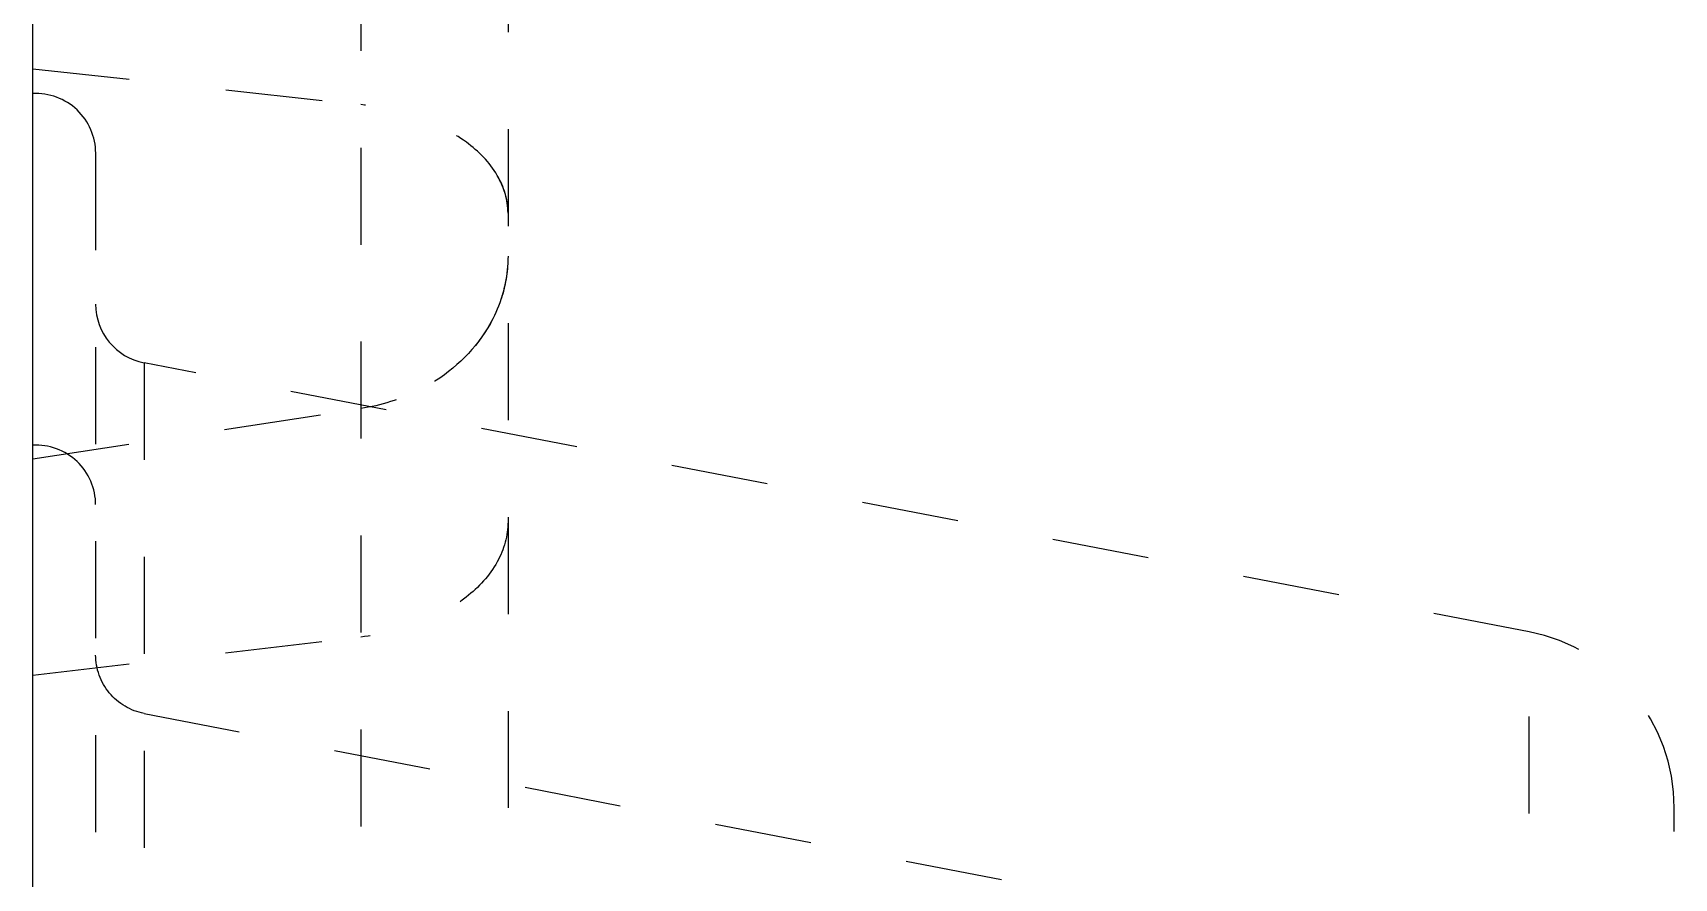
# Model space of a CAD drawing. Header units: millimetres. Extents: x 1147 to 12155, y -6137 to -4403.
# Drawn here: x 3268.09 to 3295.72, y -5119.28 to -5105.04 of the extents above; entities that cross this region are included whole.
import ezdxf

# ---------------------------------------------------------------- set-up
doc = ezdxf.new("R2010")
doc.units = ezdxf.units.MM
doc.header["$LTSCALE"] = 16.335
doc.linetypes.add('HIDDEN', pattern=[0.2, 0.1, -0.1])
doc.layers.get('0').update_dxf_attribs({"linetype": 'CONTINUOUS'})
doc.layers.add('DEFAULT_2', color=8, linetype='HIDDEN')

msp = doc.modelspace()

# ---------------------------------------------------------------- linework, layer by layer
at = {"color": 7, "linetype": 'Continuous'}
msp.add_line((3268.086, -5503.772), (3268.086, -5023.709), dxfattribs=at)
at = {"layer": 'DEFAULT_2', "color": 8, "linetype": 'HIDDEN'}
for p, q in [((3273.607, -5071.035), (3273.607, -5128.396)), ((3276.086, -5073.989), (3276.086, -5125.436)), ((3268.086, -5105.643), (3273.607, -5106.246)), ((3269.144, -5107.066), (3269.144, -5185.847)), ((3269.958, -5110.595), (3269.958, -5185.967)), ((3293.277, -5115.128), (3269.958, -5110.595)), ((3268.086, -5112.21), (3273.607, -5111.366)), ((3293.277, -5402.415), (3293.277, -5115.128)), ((3268.086, -5115.855), (3273.607, -5115.215)), ((3269.958, -5116.502), (3293.277, -5121.021)), ((3295.718, -5399.454), (3295.718, -5118.089))]:
    msp.add_line(p, q, dxfattribs=at)
for centre, radius, start, end in [((3268.139, -5107.066), 1.006, 0, 93), ((3270.15, -5109.608), 1.006, 180, 259), ((3292.701, -5118.089), 3.017, 0, 79)]:
    msp.add_arc(centre, radius, start, end, dxfattribs=at)
for points, knots in [([(3276.086, -5108.073), (3276.086, -5107.853), (3275.937, -5107.374), (3275.372, -5106.816), (3274.566, -5106.417), (3273.94, -5106.282), (3273.607, -5106.246)], [0, 0, 0, 0, 0.198428, 0.427963, 0.698304, 1, 1, 1, 1]), ([(3276.086, -5108.073), (3276.086, -5108.02), (3276.07, -5107.798), (3275.99, -5107.583), (3275.905, -5107.439)], [0, 0, 0, 0, 0.243247, 1, 1, 1, 1]), ([(3276.086, -5108.801), (3276.086, -5109.104), (3275.958, -5109.727), (3275.414, -5110.527), (3274.599, -5111.111), (3273.945, -5111.314), (3273.607, -5111.366)], [0, 0, 0, 0, 0.235219, 0.478677, 0.734242, 1, 1, 1, 1]), ([(3276.086, -5108.801), (3276.086, -5109.028), (3276.039, -5109.335), (3275.935, -5109.621), (3275.905, -5109.692)], [0, 0, 0, 0, 0.746911, 1, 1, 1, 1]), ([(3275.905, -5109.692), (3275.723, -5110.128), (3275.059, -5110.923), (3274.107, -5111.289), (3273.607, -5111.366)], [0, 0, 0, 0, 0.482952, 1, 1, 1, 1]), ([(3269.144, -5112.983), (3269.144, -5112.719), (3268.914, -5112.168), (3268.35, -5111.968), (3268.086, -5111.982)], [0, 0, 0, 0, 0.499467, 1, 1, 1, 1]), ([(3276.086, -5113.271), (3276.086, -5113.504), (3275.941, -5114.006), (3275.379, -5114.604), (3274.571, -5115.031), (3273.94, -5115.176), (3273.607, -5115.215)], [0, 0, 0, 0, 0.205116, 0.436923, 0.704509, 1, 1, 1, 1]), ([(3269.958, -5116.502), (3269.736, -5116.459), (3269.308, -5116.21), (3269.144, -5115.744), (3269.144, -5115.518)], [0, 0, 0, 0, 0.50046, 1, 1, 1, 1])]:
    msp.add_open_spline(points, degree=3, knots=knots, dxfattribs=at)

doc.saveas('drawing.dxf')
